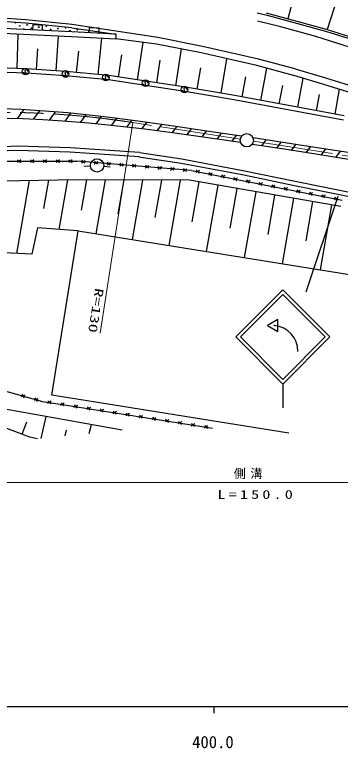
# Model space of a CAD drawing. Units: millimetres, scale not verified. Extents: x 40000 to 680000, y 20000 to 380000.
# Drawn here: x 438073 to 486978, y 198715 to 308823 of the extents above; entities that cross this region are included whole.
import ezdxf
from ezdxf.enums import TextEntityAlignment as Align

# ---------------------------------------------------------------- set-up
doc = ezdxf.new("R2010")
doc.units = ezdxf.units.MM
doc.header["$LTSCALE"] = 1000
doc.linetypes.add('CHAIN', pattern=[18.5, 12, -1.5, 3.5, -1.5])
for name, color, linetype, lineweight in [('M-BGD', 7, 'Continuous', 25), ('M-BGD-HTXT', 7, 'Continuous', 13), ('M-BMK', 2, 'CHAIN', 13), ('M-BMK-SRVR', 3, 'Continuous', 25), ('M-STR-STRC', 7, 'Continuous', 25), ('M-TTL-BAND', 7, 'Continuous', 25)]:
    doc.layers.add(name, color=color, linetype=linetype, lineweight=lineweight)
doc.styles.add('ＭＳ ゴシック', font='')
doc.styles.get('ＭＳ ゴシック').set_extended_font_data('MS Gothic')

# ---------------------------------------------------------------- blocks, each defined once
blk = doc.blocks.new('BUHIN189')
at = {"color": 7, "linetype": 'Continuous', "lineweight": 25}
blk.add_circle((0, 0), 995, dxfattribs=at)
blk = doc.blocks.new('BUHIN691')
at = {"color": 7, "linetype": 'Continuous', "lineweight": 25}
for p, q in [((-320, -26), (320, 26)), ((94, -307), (-94, 307))]:
    blk.add_line(p, q, dxfattribs=at)
blk = doc.blocks.new('BUHIN712')
at = {"color": 7, "linetype": 'Continuous', "lineweight": 25}
for p, q in [((-315, -62), (315, 62)), ((128, -294), (-128, 294))]:
    blk.add_line(p, q, dxfattribs=at)
blk = doc.blocks.new('BUHIN741')
at = {"color": 7, "linetype": 'Continuous', "lineweight": 25}
for p, q in [((-317, -51), (317, 51)), ((117, -299), (-117, 299))]:
    blk.add_line(p, q, dxfattribs=at)
blk = doc.blocks.new('BUHIN831')
at = {"color": 7, "linetype": 'Continuous', "lineweight": 25}
for p, q in [((-301, -111), (301, 111)), ((172, -271), (-172, 271))]:
    blk.add_line(p, q, dxfattribs=at)
blk = doc.blocks.new('BUHIN841')
at = {"color": 7, "linetype": 'Continuous', "lineweight": 25}
for p, q in [((309, 86), (-309, -86)), ((-150, 284), (150, -284))]:
    blk.add_line(p, q, dxfattribs=at)
blk = doc.blocks.new('BUHIN1421')
at = {"color": 7, "linetype": 'Continuous', "lineweight": 25}
blk.add_lwpolyline([(358, -7), (374, 31), (374, 72), (361, 124), (329, 195), (286, 246), (229, 281), (165, 287), (112, 266), (79, 248), (42, 209), (31, 166), (2, -148), (-27, -194), (-75, -238), (-132, -258), (-182, -262), (-238, -249), (-291, -188), (-338, -84), (-352, -35), (-352, 18), (-334, 70), (-297, 125)], dxfattribs=at)
blk.add_circle((0, 0), 498, dxfattribs=at)
blk = doc.blocks.new('BUHIN592')
at = {"color": 3, "linetype": 'Continuous', "lineweight": 25}
blk.add_circle((0, 0), 995, dxfattribs=at)

msp = doc.modelspace()

# ---------------------------------------------------------------- linework, layer by layer
at = {"layer": 'M-BGD'}
for p, q in [((481010, 315486), (479072, 308208)), ((487250, 313581), (485020, 306598)), ((439735, 308029), (433347, 308493)), ((474511, 309094), (475781, 308784)), ((475774, 308786), (484765, 306364)), ((475852, 309075), (484849, 306652)), ((439691, 307531), (433321, 307994)), ((446639, 306831), (439691, 307531)), ((446689, 307328), (439735, 308029)), ((459548, 305402), (446671, 307330)), ((478023, 306986), (474544, 307857)), ((446638, 306232), (436343, 306752)), ((453280, 305897), (446638, 306232)), ((446639, 306831), (453280, 305897)), ((483306, 305546), (478023, 306986)), ((484765, 306364), (494174, 303361)), ((484849, 306652), (494267, 303647)), ((436315, 306053), (446602, 305533)), ((438428, 300754), (438592, 305938)), ((444285, 300406), (444643, 305632)), ((446602, 305533), (453245, 305198)), ((450617, 299833), (451148, 305304)), ((453280, 305897), (453245, 305198)), ((459353, 304421), (453245, 305198)), ((466299, 304065), (459548, 305402)), ((492656, 302601), (483306, 305546)), ((456536, 299024), (457392, 304671)), ((466092, 303087), (459353, 304421)), ((474693, 302162), (466299, 304065)), ((441331, 300608), (441544, 303712)), ((447380, 300147), (447690, 303340)), ((453669, 299458), (454176, 302805)), ((462269, 298154), (463107, 303678)), ((474452, 301191), (466092, 303087)), ((459402, 298589), (459917, 301981)), ((469060, 297033), (469934, 302216)), ((480208, 300678), (474693, 302162)), ((439854, 300709), (434149, 300889)), ((445761, 300305), (439854, 300709)), ((465488, 297636), (466033, 300865)), ((479948, 299712), (474452, 301191)), ((475028, 295959), (475922, 300796)), ((480200, 300680), (484746, 299359)), ((434142, 300289), (439824, 300110)), ((439824, 300110), (445712, 299707)), ((445712, 299707), (452161, 299080)), ((452235, 299676), (445761, 300305)), ((463702, 297937), (452235, 299676)), ((479921, 299719), (484456, 298402)), ((452161, 299080), (463607, 297344)), ((472240, 296474), (472796, 299480)), ((480604, 294929), (481409, 299287)), ((484456, 298402), (489470, 296819)), ((484746, 299359), (489785, 297768)), ((463607, 297344), (470742, 296141)), ((470846, 296732), (463702, 297937)), ((477816, 295444), (478328, 298211)), ((486180, 293899), (486871, 297639)), ((487574, 293641), (470846, 296732)), ((483392, 294414), (483844, 296861)), ((470742, 296141), (487465, 293051)), ((438495, 289067), (430854, 288786)), ((446392, 288832), (438495, 289067)), ((456800, 288126), (446392, 288832)), ((438497, 288436), (430891, 288157)), ((446362, 288203), (438497, 288436)), ((456757, 287497), (446362, 288203)), ((456707, 287503), (463077, 286556)), ((456800, 288126), (463182, 287177)), ((435859, 286841), (447432, 286842)), ((464612, 285451), (447432, 286842)), ((463077, 286556), (472217, 284827)), ((463182, 287177), (472339, 285445)), ((449448, 286110), (448452, 286022)), ((451439, 286099), (452434, 286000)), ((464612, 285451), (487247, 281008)), ((472339, 285445), (480206, 283826)), ((472217, 284827), (480080, 283209)), ((447433, 284042), (435973, 283843)), ((440270, 283918), (438371, 272995)), ((443135, 283967), (442403, 279757)), ((446000, 284017), (444711, 276602)), ((464323, 283979), (447433, 284042)), ((448840, 284037), (448044, 279459)), ((451655, 284026), (450251, 275950)), ((454470, 284016), (453585, 278923)), ((457286, 284005), (455732, 275068)), ((460101, 283995), (459126, 278386)), ((462916, 283984), (461212, 274187)), ((487054, 280026), (464323, 283979)), ((465744, 283732), (464701, 277735)), ((468585, 283238), (466854, 273279)), ((480080, 283209), (493889, 280396)), ((480206, 283826), (494017, 281013)), ((471427, 282744), (470392, 276790)), ((474268, 282250), (472549, 272362)), ((477110, 281756), (476082, 275845)), ((479951, 281262), (478244, 271446)), ((482792, 280767), (481772, 274900)), ((485634, 280273), (483939, 270530)), ((441508, 276852), (440631, 272881)), ((447597, 276377), (441508, 276852)), ((443631, 251732), (447597, 276377)), ((447597, 276377), (509008, 266496)), ((440631, 272881), (426888, 273577)), ((426525, 255133), (442263, 250767)), ((454196, 246474), (424662, 251775)), ((479264, 245998), (443631, 251732)), ((442263, 250767), (444266, 250491)), ((443540, 250794), (442989, 250464)), ((443044, 250862), (443485, 250395)), ((444266, 250491), (467801, 246778)), ((442061, 245230), (442826, 248515)), ((440343, 245438), (435816, 247113)), ((439218, 245854), (439907, 247715)), ((449254, 245967), (449601, 247299)), ((445679, 245601), (445877, 246451)), ((441487, 245171), (440343, 245438))]:
    msp.add_line(p, q, dxfattribs=at)
for points in [[(442239, 306455), (442277, 307204), (440779, 307279), (440741, 306530)], [(450708, 306027), (450746, 306776), (449248, 306851), (449210, 306102)]]:
    msp.add_lwpolyline(points, dxfattribs=at)
for centre in [(439955, 307278), (438834, 307129), (440590, 306792), (441712, 306942), (442833, 307091), (443469, 306605), (444590, 306754), (446347, 306418), (447469, 306567), (449226, 306231)]:
    msp.add_circle(centre, 49.8, dxfattribs=at)
for centre, start, end in [((438198, 307615), 145.49793, 26.20045), ((441076, 307428), 219.91614, 308.56175), ((439469, 306643), 281.74963, 252.46943), ((442347, 306456), 349.72639, 184.49267), ((445226, 306268), 42.38718, 131.83189), ((445712, 306904), 150.32318, 18.15472), ((452104, 306044), 150.20488, 13.78936)]:
    msp.add_arc(centre, 49.8, start, end, dxfattribs=at)
at = {"layer": 'M-BGD-HTXT'}
for p, q in [((455814, 292631), (450908, 261016)), ((435377, 238618), (566170, 238618))]:
    msp.add_line(p, q, dxfattribs=at)
at = {"layer": 'M-BMK'}
for p, q in [((471955, 290126), (455814, 292631)), ((473931, 289819), (570772, 274790))]:
    msp.add_line(p, q, dxfattribs=at)
msp.add_arc((435878, 164169), 130000, 81.17871, 116.78418, dxfattribs=at)
at = {"layer": 'M-STR-STRC'}
for p, q in [((439409, 294562), (438433, 293234)), ((441781, 294412), (440848, 293142)), ((444134, 294236), (443232, 293009)), ((446468, 294035), (445592, 292842)), ((448783, 293806), (447931, 292648)), ((451075, 293548), (450252, 292428)), ((453349, 293264), (452558, 292189)), ((455610, 292964), (454854, 291936)), ((457862, 292651), (457139, 291668)), ((460109, 292331), (459415, 291387)), ((462353, 292008), (461682, 291094)), ((464597, 291683), (463941, 290790)), ((466841, 291359), (466190, 290473)), ((469084, 291033), (468435, 290150)), ((471323, 290703), (470675, 289821)), ((475795, 290032), (475144, 289147)), ((478029, 289695), (477372, 288802)), ((480262, 289356), (479597, 288452)), ((482495, 289017), (481818, 288097)), ((484727, 288677), (484039, 287741)), ((486960, 288337), (486260, 287385)), ((486588, 281541), (481816, 267162)), ((478345, 267524), (471274, 260453)), ((471981, 260453), (478345, 266817)), ((485416, 260453), (478345, 267524)), ((484709, 260453), (478345, 266817)), ((471274, 260453), (478345, 253382)), ((478345, 254089), (471981, 260453)), ((478345, 253382), (485416, 260453)), ((478345, 254089), (484709, 260453)), ((478345, 253382), (478345, 249807))]:
    msp.add_line(p, q, dxfattribs=at)
for points in [[(472148, 290580), (467223, 291306), (462279, 292019), (457341, 292724), (452386, 293387), (449239, 293758), (446077, 294070), (442580, 294355), (439068, 294581), (436353, 294703)], [(472006, 289623), (467069, 290347), (462118, 291040), (457607, 291620), (453079, 292141), (449200, 292532), (445306, 292864), (442314, 293065), (439320, 293205), (436792, 293265)], [(571028, 275318), (566104, 276087), (561167, 276857), (556236, 277624), (551296, 278391), (546365, 279154), (541424, 279919), (536493, 280682), (531553, 281446), (526624, 282208), (521684, 282973), (516752, 283736), (511811, 284501), (506881, 285266), (501944, 286033), (497016, 286796), (492077, 287556), (487146, 288310), (482205, 289061), (478043, 289691), (473881, 290320)], [(570851, 274221), (565926, 275008), (560990, 275793), (556063, 276569), (551124, 277334), (546191, 278085), (541247, 278831), (536314, 279576), (531372, 280330), (526443, 281091), (521504, 281861), (516576, 282633), (511638, 283408), (506710, 284181), (501771, 284951), (496843, 285716), (491905, 286488), (486978, 287272), (482042, 288064), (477895, 288720), (473735, 289362)]]:
    msp.add_lwpolyline(points, dxfattribs=at)
msp.add_lwpolyline([(477585, 263088), (476030, 262190), (477587, 261286)], close=True, dxfattribs=at)
msp.add_circle((477065, 262190), 31.5, dxfattribs=at)
msp.add_arc((476671, 258262), 3947, 0, 84.28201, dxfattribs=at)
at = {"layer": 'M-TTL-BAND'}
for p, q in [((40000, 205000), (579000, 205000)), ((468000, 205000), (468000, 204000))]:
    msp.add_line(p, q, dxfattribs=at)

# ---------------------------------------------------------------- block references
at = {"layer": 'M-BGD', "rotation": 198.66948}
for name, p in [('BUHIN189', (450444, 286198)), ('BUHIN831', (438753, 286841)), ('BUHIN831', (440681, 286841)), ('BUHIN831', (442610, 286842)), ('BUHIN831', (444539, 286842)), ('BUHIN831', (446468, 286842)), ('BUHIN841', (448387, 286765)), ('BUHIN841', (450296, 286610)), ('BUHIN841', (452205, 286456)), ('BUHIN841', (454113, 286301)), ('BUHIN841', (456022, 286146)), ('BUHIN841', (457931, 285992)), ('BUHIN841', (459840, 285837)), ('BUHIN841', (461749, 285683)), ('BUHIN841', (463658, 285528)), ('BUHIN741', (465555, 285266)), ('BUHIN741', (467442, 284895)), ('BUHIN741', (469328, 284525)), ('BUHIN741', (471214, 284155)), ('BUHIN741', (473100, 283785)), ('BUHIN741', (474986, 283414)), ('BUHIN741', (476873, 283044)), ('BUHIN741', (478759, 282674)), ('BUHIN741', (480645, 282304)), ('BUHIN741', (482531, 281933)), ('BUHIN741', (484418, 281563)), ('BUHIN741', (486304, 281193)), ('BUHIN691', (439312, 251585)), ('BUHIN691', (441279, 251040)), ('BUHIN712', (445247, 250336)), ('BUHIN712', (447208, 250027)), ('BUHIN712', (449169, 249717)), ('BUHIN712', (451131, 249408)), ('BUHIN712', (453092, 249098)), ('BUHIN712', (455053, 248789)), ('BUHIN712', (457014, 248480)), ('BUHIN712', (458976, 248170)), ('BUHIN712', (460937, 247861)), ('BUHIN712', (462898, 247551)), ('BUHIN712', (464859, 247242)), ('BUHIN712', (466820, 246932))]:
    msp.add_blockref(name, p, dxfattribs=at)
at = {"layer": 'M-BMK-SRVR', "rotation": 198.66948}
msp.add_blockref('BUHIN592', (472943, 289973), dxfattribs=at)
at = {"layer": 'M-STR-STRC', "rotation": 198.66948}
for p in [(439700, 300294), (445709, 299922), (451752, 299389), (457717, 298545), (463570, 297597)]:
    msp.add_blockref('BUHIN1421', p, dxfattribs=at)

# ---------------------------------------------------------------- texts
at = {"layer": 'M-BGD-HTXT', "style": 'ＭＳ ゴシック', "width": 1.5}
msp.add_text('R=130', height=1320, rotation=261, dxfattribs=at).set_placement((449769, 267919), align=Align.BOTTOM_LEFT)
at = {"layer": 'M-BGD-HTXT', "char_height": 1320, "attachment_point": 7, "style": 'ＭＳ ゴシック'}
for s, insert in [('\\T1.39;側溝', (470981, 239138)), ('\\T1.39;\\W1.35;L=150.0', (468524, 236135))]:
    msp.add_mtext(s, dxfattribs=dict(at, insert=insert))
at = {"layer": 'M-TTL-BAND', "style": 'ＭＳ ゴシック'}
msp.add_text('400.0', height=1833, dxfattribs=at).set_placement((467844, 198195), align=Align.BOTTOM_CENTER)

doc.saveas('drawing.dxf')
